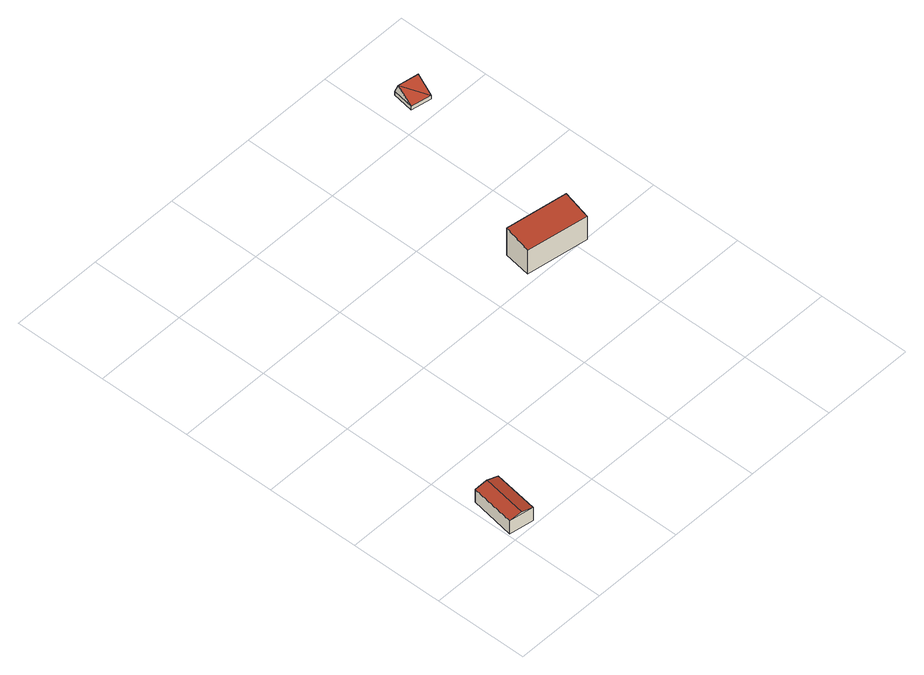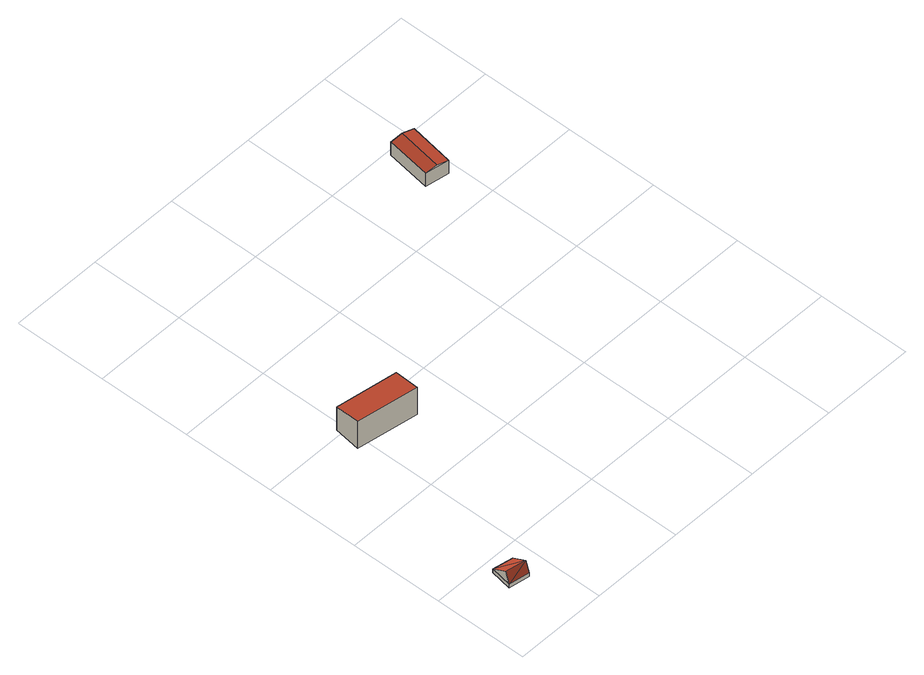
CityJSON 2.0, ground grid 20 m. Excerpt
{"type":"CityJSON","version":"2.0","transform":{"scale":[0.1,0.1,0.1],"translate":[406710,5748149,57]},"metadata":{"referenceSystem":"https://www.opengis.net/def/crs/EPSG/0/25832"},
"CityObjects":{
"building1":{"type":"Building","attributes":{"Gemeindeschluessel":"05515000","Geometrietyp2DReferenz":"3000","function":"31001_3060","roofType":"3100","measuredHeight":3.85},"geometry":[{"type":"Solid","lod":"2","boundaries":[[[[0,1,2,3]],[[4,5,1,0]],[[6,7,5,4]],[[3,2,7,6]],[[0,8,4]],[[6,9,3]],[[3,9,8,0]],[[4,8,9,6]],[[1,5,7,2]]]],"semantics":{"surfaces":[{"type":"WallSurface"},{"type":"RoofSurface"},{"type":"GroundSurface"}],"values":[[0,0,0,0,0,0,1,1,2]]}}]},
"building2":{"type":"Building","attributes":{"Gemeindeschluessel":"05515000","Geometrietyp2DReferenz":"3000","function":"31001_2700","roofType":"2100","measuredHeight":6.91},"geometry":[{"type":"Solid","lod":"2","boundaries":[[[[10,11,12,13]],[[14,15,11,10]],[[16,17,15,14]],[[13,12,17,16]],[[14,10,13,16]],[[11,15,17,12]]]],"semantics":{"surfaces":[{"type":"WallSurface"},{"type":"RoofSurface"},{"type":"GroundSurface"}],"values":[[0,0,0,0,1,2]]}}]},
"building3":{"type":"Building","attributes":{"Gemeindeschluessel":"05515000","Geometrietyp2DReferenz":"3000","function":"31001_1100","roofType":"3100","measuredHeight":3.29},"geometry":[{"type":"Solid","lod":"2","boundaries":[[[[18,19,20,21]],[[22,23,19,18]],[[24,25,23,22]],[[21,20,25,24]],[[18,26,22]],[[24,27,21]],[[21,27,26]],[[26,18,21]],[[26,27,24]],[[24,22,26]],[[19,23,25,20]]]],"semantics":{"surfaces":[{"type":"WallSurface"},{"type":"RoofSurface"},{"type":"GroundSurface"}],"values":[[0,0,0,0,0,0,1,1,1,1,2]]}}]}
},
"vertices":[
[21,114,40],[21,114,7],[5,17,7],[5,17,40],[72,106,40],[72,106,7],[57,9,40],[57,9,7],[47,110,46],[31,13,46],
[619,393,74],[619,393,15],[628,451,15],[628,451,84],[487,414,74],[487,414,15],[496,472,84],[496,472,15],
[644,835,21],[644,835,12],[688,827,12],[688,827,21],[652,881,21],[652,881,12],[696,873,21],[696,873,12],[650,871,45],[694,863,45]
]}
